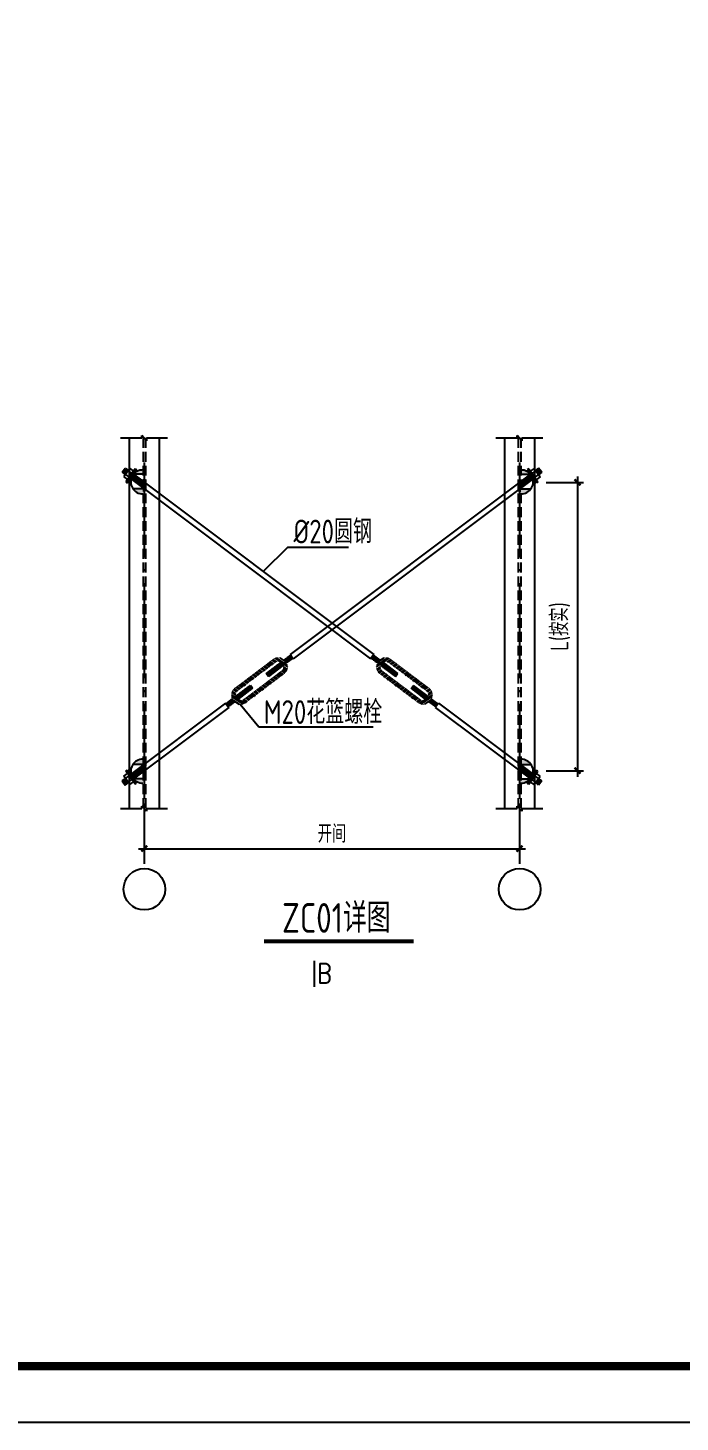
# Model space of a CAD drawing. Extents: x -89996 to 1006241, y -2176 to 440573.
# Drawn here: x 320173 to 336652, y -2176 to 33047 of the extents above; entities that cross this region are included whole.
import ezdxf
from ezdxf.enums import TextEntityAlignment as Align

# ---------------------------------------------------------------- set-up
doc = ezdxf.new("R2010")
doc.units = 0
doc.header["$LTSCALE"] = 1000
doc.header["$MEASUREMENT"] = 0
doc.linetypes.add('ACAD_ISO04W100', pattern=[30.5, 24, -3, 0.5, -3])
doc.linetypes.add('DASH', pattern=[0.35, 0.25, -0.1])
for name, color, linetype in [('ADIM', 3, 'Continuous'), ('AXIS', 3, 'Continuous'), ('DIM', 146, 'Continuous'), ('LAYER4', 4, 'Continuous'), ('PUB_TEXT', 7, 'Continuous'), ('PUB_TITLE', 4, 'Continuous'), ('THICK', 6, 'Continuous'), ('THIN', 7, 'Continuous'), ('中线', 2, 'Continuous'), ('填充', 251, 'Continuous'), ('支撑', 6, 'Continuous'), ('标注', 3, 'Continuous'), ('粗线', 5, 'Continuous')]:
    doc.layers.add(name, color=color, linetype=linetype)
doc.styles.add('SIM-TSSC', font='simplex.shx', dxfattribs={"width": 0.8, "bigfont": 'tssdchn.shx'})
doc.styles.add('TSSD_Dimension', font='Tssdeng.shx', dxfattribs={"width": 0.8, "bigfont": 'hztxt.shx'})
doc.styles.add('TSSD_Norm', font='tssdeng.shx', dxfattribs={"bigfont": 'hztxt.shx'})
doc.dimstyles.new('TSSD_100_150', dxfattribs={"dimtxt": 450, "dimasz": 150, "dimexe": 150, "dimexo": 375, "dimgap": 150, "dimtad": 1, "dimdec": 0, "dimzin": 0, "dimdsep": 46, "dimtxsty": 'TSSD_Dimension', "dimblk": 'ARCHTICK', "dimcen": 0, "dimdle": 150, "dimclrt": 7, "dimadec": 0, "dimazin": 0, "dimtfac": 1, "dimtdec": 0, "dimtix": 1, "dimtmove": 2, "dimatfit": 3, "dimfxl": 0, "dimtolj": 1, "dimtzin": 0, "dimarcsym": 0})
pattern_1 = [(145.40576, (121642.82, 106511.56), (-47.169183, -68.390333), []), (145.40576, (121601.97, 106504.06), (-47.169183, -68.390333), [])]
pattern_2 = [(34.59424, (534067.11, 106511.56), (47.169183, -68.390333), []), (34.59424, (534107.965, 106504.06), (47.169183, -68.390333), [])]

# ---------------------------------------------------------------- blocks, each defined once
blk = doc.blocks.new('_ArchTick')
at = {"color": 0, "linetype": 'ByBlock', "const_width": 0.4}
blk.add_lwpolyline([(-0.5, -0.5), (0.5, 0.5)], dxfattribs=at)
blk = doc.blocks.new('*D700')
at = {"layer": 'Defpoints', "color": 0, "transparency": 16777216}
for p in [(332894, 21566), (332894, 14280), (334060, 14280)]:
    blk.add_point(p, dxfattribs=at)
at = {"layer": 'DIM', "color": 0, "lineweight": -2, "transparency": 16777216}
for p, q in [((333269, 21566), (334210, 21566)), ((334060, 21716), (334060, 14130)), ((333269, 14280), (334210, 14280))]:
    blk.add_line(p, q, dxfattribs=at)
at = {"layer": 'DIM', "color": 0, "lineweight": -2, "transparency": 16777216, "xscale": 150, "yscale": 150, "zscale": 150}
for p, rotation in [((334060, 21566), 90), ((334060, 14280), 270)]:
    blk.add_blockref('_ArchTick', p, dxfattribs=dict(at, rotation=rotation))
at = {"layer": 'DIM', "color": 7, "transparency": 16777216, "insert": (333624, 17923), "char_height": 450, "attachment_point": 5, "rotation": 90, "style": 'TSSD_Dimension'}
blk.add_mtext('\\A1;L(按实)', dxfattribs=at)
blk = doc.blocks.new('*D714')
at = {"layer": 'Defpoints', "color": 0, "transparency": 16777216}
for p in [(323114, 13823), (332596, 13823), (332596, 12311)]:
    blk.add_point(p, dxfattribs=at)
at = {"layer": 'DIM', "color": 0, "lineweight": -2, "transparency": 16777216}
for p, q in [((323114, 13448), (323114, 12161)), ((332596, 13448), (332596, 12161)), ((322964, 12311), (332746, 12311))]:
    blk.add_line(p, q, dxfattribs=at)
at = {"layer": 'DIM', "color": 0, "lineweight": -2, "transparency": 16777216, "xscale": 150, "yscale": 150, "zscale": 150, "rotation": 180}
blk.add_blockref('_ArchTick', (323114, 12311), dxfattribs=at)
at = {"layer": 'DIM', "color": 0, "lineweight": -2, "transparency": 16777216, "xscale": 150, "yscale": 150, "zscale": 150}
blk.add_blockref('_ArchTick', (332596, 12311), dxfattribs=at)
at = {"layer": 'DIM', "color": 7, "transparency": 16777216, "insert": (327855, 12686), "char_height": 450, "attachment_point": 5, "style": 'TSSD_Dimension'}
blk.add_mtext('\\A1;开间', dxfattribs=at)

msp = doc.modelspace()

# ---------------------------------------------------------------- hatches: boundary and pattern name
h = msp.add_hatch(color=3)
h.paths.add_polyline_path([(323081.01, 21404.9), (323081.01, 21274.36, -0.25265118), (322825.42, 21404.9)])
h.paths.add_polyline_path([(322842.23, 21770.02, -0.22831563), (323081.01, 21878.44), (323081.01, 21770.02)])
h = msp.add_hatch(color=3)
h.paths.add_polyline_path([(332628.92, 21404.9), (332628.92, 21274.36, 0.25265118), (332884.51, 21404.9)])
h.paths.add_polyline_path([(332867.7, 21770.02, 0.22831563), (332628.92, 21878.44), (332628.92, 21770.02)])
h = msp.add_hatch(color=3)
h.paths.add_polyline_path([(323081.01, 14441.13), (323081.01, 14571.67, 0.25265118), (322825.42, 14441.13)])
h.paths.add_polyline_path([(322842.23, 14076.01, 0.22831563), (323081.01, 13967.59), (323081.01, 14076.01)])
h = msp.add_hatch(color=3)
h.paths.add_polyline_path([(332628.92, 14441.13), (332628.92, 14571.67, -0.25265118), (332884.51, 14441.13)])
h.paths.add_polyline_path([(332867.7, 14076.01, -0.22831563), (332628.92, 13967.59), (332628.92, 14076.01)])
at = {"layer": '填充', "linetype": 'Continuous'}
h = msp.add_hatch(dxfattribs=at)
h.set_pattern_fill('STEEL', color=256, scale=664.634374, angle=100.405761, style=0)
h.set_pattern_definition(pattern_1)
h.paths.add_polyline_path([(326307.29, 17052.44), (326372.03, 16976.39), (325477.58, 16303.08), (325410.48, 16377.36)])
h.paths.add_polyline_path([(326542.77, 16775.82), (326607.5, 16699.77), (325721.64, 16032.93), (325654.54, 16107.2)])
h = msp.add_hatch(dxfattribs=at)
h.set_pattern_fill('STEEL', color=256, scale=664.634374, angle=100.405761, style=0)
h.set_pattern_definition(pattern_1)
h.paths.add_polyline_path([(326307.29, 17052.44), (326367.51, 17097.77, -0.41421356), (326658.36, 17056.74), (326686.58, 17019.26, -0.41421356), (326645.55, 16728.41), (326607.5, 16699.77), (326542.77, 16775.82), (326585.59, 16808.06, 0.41421356), (326606.93, 16959.3), (326578.71, 16996.79, 0.41421356), (326427.47, 17018.12), (326372.03, 16976.39)])
h = msp.add_hatch(dxfattribs=at)
h.set_pattern_fill('STEEL', color=256, scale=664.634374, angle=100.405761, style=0)
h.set_pattern_definition(pattern_2)
h.paths.add_polyline_path([(329402.64, 17052.44), (329342.42, 17097.77, 0.41421356), (329051.57, 17056.74), (329023.35, 17019.26, 0.41421356), (329064.38, 16728.41), (329102.43, 16699.77), (329167.17, 16775.82), (329124.34, 16808.06, -0.41421356), (329103.01, 16959.3), (329131.22, 16996.79, -0.41421356), (329282.47, 17018.12), (329337.9, 16976.39)])
h = msp.add_hatch(dxfattribs=at)
h.set_pattern_fill('STEEL', color=256, scale=664.634374, angle=100.405761, style=0)
h.set_pattern_definition(pattern_2)
h.paths.add_polyline_path([(329402.64, 17052.44), (329337.9, 16976.39), (330232.36, 16303.08), (330299.46, 16377.36)])
h.paths.add_polyline_path([(329167.17, 16775.82), (329102.43, 16699.77), (329988.29, 16032.93), (330055.39, 16107.2)])
h = msp.add_hatch(dxfattribs=at)
h.set_pattern_fill('STEEL', color=256, scale=664.634374, angle=100.405761, style=0)
h.set_pattern_definition(pattern_1)
h.paths.add_polyline_path([(325397.51, 16367.6), (325410.48, 16377.36), (325477.58, 16303.08), (325457.47, 16287.95, 0.41421356), (325436.14, 16136.71), (325464.36, 16099.22, 0.41421356), (325615.6, 16077.89), (325654.54, 16107.2), (325721.64, 16032.93), (325675.55, 15998.24, -0.41421356), (325384.7, 16039.27), (325356.49, 16076.75, -0.41421356)])
h = msp.add_hatch(dxfattribs=at)
h.set_pattern_fill('STEEL', color=256, scale=664.634374, angle=100.405761, style=0)
h.set_pattern_definition(pattern_2)
h.paths.add_polyline_path([(330312.42, 16367.6), (330299.46, 16377.36), (330232.36, 16303.08), (330252.46, 16287.95, -0.41421356), (330273.79, 16136.71), (330245.58, 16099.22, -0.41421356), (330094.33, 16077.89), (330055.39, 16107.2), (329988.29, 16032.93), (330034.38, 15998.24, 0.41421356), (330325.23, 16039.27), (330353.44, 16076.75, 0.41421356)])

# ---------------------------------------------------------------- linework, layer by layer
at = {"color": 4}
for p, q in [((322512.41, 22687.04), (323052.8, 22687.04)), ((323168.32, 22615.83), (323052.8, 22749.95)), ((323052.8, 22687.04), (323052.8, 22749.95)), ((323168.32, 22687.04), (323702.29, 22687.04)), ((323168.32, 22687.04), (323168.32, 22615.83)), ((331994.23, 22687.04), (332534.62, 22687.04)), ((332650.14, 22615.83), (332534.62, 22749.95)), ((332534.62, 22687.04), (332534.62, 22749.95)), ((332650.14, 22687.04), (333184.12, 22687.04)), ((332650.14, 22687.04), (332650.14, 22615.83)), ((323170.48, 13254.45), (323054.96, 13388.57)), ((323054.96, 13325.66), (323054.96, 13388.57)), ((332650.14, 13254.45), (332534.62, 13388.56)), ((332534.62, 13325.65), (332534.62, 13388.56)), ((322514.57, 13325.66), (323054.96, 13325.66)), ((323170.48, 13325.66), (323704.45, 13325.66)), ((323170.48, 13325.66), (323170.48, 13254.45)), ((331994.23, 13325.65), (332534.62, 13325.65)), ((332650.14, 13325.65), (333184.12, 13325.65)), ((332650.14, 13325.65), (332650.14, 13254.45))]:
    msp.add_line(p, q, dxfattribs=at)
for p, q in [((322735.48, 22687.04), (322735.48, 13325.66)), ((323492.63, 22687.04), (323492.63, 13325.66)), ((332217.3, 22687.04), (332217.3, 13325.65)), ((332974.45, 22687.04), (332974.45, 13325.65)), ((323081.01, 21770.02), (322842.23, 21770.02)), ((323145, 21620.78), (323081.01, 21620.78)), ((332564.93, 21620.78), (332628.92, 21620.78)), ((332628.92, 21770.02), (332867.7, 21770.02)), ((323081.01, 21404.9), (322825.42, 21404.9)), ((323145, 21351.18), (323081.01, 21351.18)), ((332564.93, 21351.18), (332628.92, 21351.18)), ((332628.92, 21404.9), (332884.51, 21404.9)), ((323145, 14494.84), (323081.01, 14494.84)), ((332564.93, 14494.84), (332628.92, 14494.84)), ((323081.01, 14441.13), (322825.42, 14441.13)), ((323145, 14225.25), (323081.01, 14225.25)), ((332564.93, 14225.25), (332628.92, 14225.25)), ((332628.92, 14441.13), (332884.51, 14441.13)), ((323081.01, 14076.01), (322842.23, 14076.01)), ((332628.92, 14076.01), (332867.7, 14076.01))]:
    msp.add_line(p, q)
at = {"color": 8, "linetype": 'DASH'}
for p, q in [((323082.06, 22687.04), (323082.06, 13357.1)), ((323146.05, 22687.04), (323146.05, 13282.81)), ((332563.88, 22687.04), (332563.88, 13354.59)), ((332627.87, 22687.04), (332627.87, 13280.3))]:
    msp.add_line(p, q, dxfattribs=at)
at = {"color": 2}
for p, q in [((322553.57, 21820.1), (322633.59, 21926.68)), ((322553.57, 21820.1), (322633.59, 21926.68)), ((322659.68, 21907.08), (322581.76, 21798.93)), ((322748.23, 21915.99), (322596.1, 21704.84)), ((322686.33, 21887.07), (322608.41, 21778.92)), ((322632.54, 21927.46), (322712.98, 21867.06)), ((322706.8, 21858.48), (322801.88, 21789.98)), ((322748.23, 21915.99), (322844.66, 21849.36)), ((332961.7, 21915.99), (332865.28, 21849.36)), ((333003.13, 21858.48), (332908.06, 21789.98)), ((332961.7, 21915.99), (333113.83, 21704.84)), ((333077.39, 21927.46), (332996.95, 21867.06)), ((333023.6, 21887.07), (333101.52, 21778.92)), ((333050.25, 21907.08), (333128.17, 21798.93)), ((333156.36, 21820.1), (333076.34, 21926.68)), ((333156.36, 21820.1), (333076.34, 21926.68)), ((322553.57, 21820.1), (322635.06, 21758.91)), ((322596.1, 21704.84), (322689.82, 21634.46)), ((322637.53, 21762.34), (322732.6, 21693.84)), ((322846.23, 21767.02), (322768.31, 21658.87)), ((322872.88, 21747.01), (322794.96, 21638.86)), ((322899.53, 21727), (322821.61, 21618.85)), ((322926.18, 21706.99), (322848.25, 21598.84)), ((322952.83, 21686.98), (322874.9, 21578.83)), ((322979.48, 21666.97), (322901.55, 21558.82)), ((323006.13, 21646.96), (322928.2, 21538.81)), ((323032.78, 21626.96), (322954.85, 21518.8)), ((323059.43, 21606.95), (322981.5, 21498.79)), ((323086.08, 21586.94), (323008.92, 21479.85)), ((323112.73, 21566.93), (323035.57, 21459.84)), ((323139.37, 21546.92), (323062.22, 21439.83)), ((323166.02, 21526.91), (323088.87, 21419.82)), ((332543.91, 21526.91), (332621.06, 21419.82)), ((332570.56, 21546.92), (332647.71, 21439.83)), ((332597.21, 21566.93), (332674.36, 21459.84)), ((332623.86, 21586.94), (332701.01, 21479.85)), ((332650.5, 21606.95), (332728.43, 21498.79)), ((332677.15, 21626.96), (332755.08, 21518.8)), ((332703.8, 21646.96), (332781.73, 21538.81)), ((332730.45, 21666.97), (332808.38, 21558.82)), ((332757.1, 21686.98), (332835.03, 21578.83)), ((332783.75, 21706.99), (332861.68, 21598.84)), ((332810.4, 21727), (332888.33, 21618.85)), ((332837.05, 21747.01), (332914.97, 21638.86)), ((332863.7, 21767.02), (332941.62, 21658.87)), ((333072.4, 21762.34), (332977.33, 21693.84)), ((333113.83, 21704.84), (333020.11, 21634.46)), ((333156.36, 21820.1), (333074.87, 21758.91)), ((322596.1, 14141.19), (322689.82, 14211.56)), ((322748.23, 13930.04), (322596.1, 14141.19)), ((322637.53, 14083.69), (322732.6, 14152.19)), ((322846.23, 14079.01), (322768.31, 14187.16)), ((322872.88, 14099.02), (322794.96, 14207.17)), ((322899.53, 14119.03), (322821.61, 14227.18)), ((322926.18, 14139.04), (322848.25, 14247.19)), ((322952.83, 14159.05), (322874.9, 14267.2)), ((322979.48, 14179.05), (322901.55, 14287.21)), ((323006.13, 14199.06), (322928.2, 14307.22)), ((323032.78, 14219.07), (322954.85, 14327.22)), ((323059.43, 14239.08), (322981.5, 14347.23)), ((323086.08, 14259.09), (323008.92, 14366.18)), ((323112.73, 14279.1), (323035.57, 14386.19)), ((323139.37, 14299.11), (323062.22, 14406.2)), ((323166.02, 14319.12), (323088.87, 14426.21)), ((332543.91, 14319.12), (332621.06, 14426.21)), ((332570.56, 14299.11), (332647.71, 14406.2)), ((332597.21, 14279.1), (332674.36, 14386.19)), ((332623.86, 14259.09), (332701.01, 14366.18)), ((332650.5, 14239.08), (332728.43, 14347.23)), ((332677.15, 14219.07), (332755.08, 14327.22)), ((332703.8, 14199.06), (332781.73, 14307.22)), ((332730.45, 14179.05), (332808.38, 14287.21)), ((332757.1, 14159.05), (332835.03, 14267.2)), ((332783.75, 14139.04), (332861.68, 14247.19)), ((332810.4, 14119.03), (332888.33, 14227.18)), ((332837.05, 14099.02), (332914.97, 14207.17)), ((332863.7, 14079.01), (332941.62, 14187.16)), ((332961.7, 13930.04), (333113.83, 14141.19)), ((333072.4, 14083.69), (332977.33, 14152.19)), ((333113.83, 14141.19), (333020.11, 14211.56)), ((322553.57, 14025.93), (322635.06, 14087.12)), ((322553.57, 14025.93), (322633.59, 13919.35)), ((322553.57, 14025.93), (322633.59, 13919.35)), ((322659.68, 13938.95), (322581.76, 14047.1)), ((322686.33, 13958.96), (322608.41, 14067.11)), ((322632.54, 13918.57), (322712.98, 13978.96)), ((322706.8, 13987.54), (322801.88, 14056.04)), ((322748.23, 13930.04), (322844.66, 13996.67)), ((332961.7, 13930.04), (332865.28, 13996.67)), ((333003.13, 13987.54), (332908.06, 14056.04)), ((333077.39, 13918.57), (332996.95, 13978.96)), ((333023.6, 13958.96), (333101.52, 14067.11)), ((333050.25, 13938.95), (333128.17, 14047.1)), ((333156.36, 14025.93), (333074.87, 14087.12)), ((333156.36, 14025.93), (333076.34, 13919.35)), ((333156.36, 14025.93), (333076.34, 13919.35))]:
    msp.add_line(p, q, dxfattribs=at)
at = {"color": 1}
for p, q in [((322884.12, 21904.14), (322806.2, 21795.99)), ((322919.96, 21878.32), (322842.03, 21770.17)), ((322884.12, 21904.14), (322919.96, 21878.32)), ((332825.81, 21904.14), (332789.97, 21878.32)), ((332789.97, 21878.32), (332867.9, 21770.17)), ((332825.81, 21904.14), (332903.73, 21795.99)), ((322728.28, 21687.84), (322650.35, 21579.68)), ((322650.35, 21579.68), (322686.19, 21553.87)), ((322764.11, 21662.02), (322686.19, 21553.87)), ((322806.2, 21795.99), (322728.28, 21687.84)), ((322842.03, 21770.17), (322764.11, 21662.02)), ((332867.9, 21770.17), (332945.82, 21662.02)), ((332903.73, 21795.99), (332981.65, 21687.84)), ((332945.82, 21662.02), (333023.75, 21553.87)), ((332981.65, 21687.84), (333059.58, 21579.68)), ((333059.58, 21579.68), (333023.75, 21553.87)), ((322650.35, 14266.34), (322686.19, 14292.16)), ((322728.28, 14158.19), (322650.35, 14266.34)), ((322764.11, 14184.01), (322686.19, 14292.16)), ((322806.2, 14050.04), (322728.28, 14158.19)), ((322842.03, 14075.86), (322764.11, 14184.01)), ((332867.9, 14075.86), (332945.82, 14184.01)), ((332903.73, 14050.04), (332981.65, 14158.19)), ((332945.82, 14184.01), (333023.75, 14292.16)), ((332981.65, 14158.19), (333059.58, 14266.34)), ((333059.58, 14266.34), (333023.75, 14292.16)), ((322884.12, 13941.89), (322806.2, 14050.04)), ((322919.96, 13967.71), (322842.03, 14075.86)), ((322884.12, 13941.89), (322919.96, 13967.71)), ((332789.97, 13967.71), (332867.9, 14075.86)), ((332825.81, 13941.89), (332789.97, 13967.71)), ((332825.81, 13941.89), (332903.73, 14050.04))]:
    msp.add_line(p, q, dxfattribs=at)
for centre, start, end in [((323074.15, 21576.4), 88.697429, 271.302571), ((332635.78, 21576.4), 268.697429, 91.302571), ((323074.15, 14269.63), 88.697429, 271.302571), ((332635.78, 14269.63), 268.697429, 91.302571)]:
    msp.add_arc(centre, 302.12, start, end)
at = {"layer": 'ADIM'}
for q in [(326119.41, 19309.44), (328272.26, 19925)]:
    msp.add_line((326739.55, 19925), q, dxfattribs=at)
for centre in [(323116.21, 11286.55), (332598.04, 11286.55)]:
    msp.add_circle(centre, 524.87, dxfattribs=at)
at = {"layer": 'AXIS', "color": 1, "linetype": 'ACAD_ISO04W100', "ltscale": 0.1}
for p, q in [((323114.05, 22068.69), (323114.05, 11929.65)), ((332595.88, 22068.69), (332595.88, 11929.65))]:
    msp.add_line(p, q, dxfattribs=at)
at = {"layer": 'LAYER4', "const_width": 11.08}
for points in [[(326367.51, 17097.77), (325397.51, 16367.6, 0.41421356), (325356.49, 16076.75), (325384.7, 16039.27, 0.41421356), (325675.55, 15998.24), (326645.55, 16728.41, 0.41421356), (326686.58, 17019.26), (326658.36, 17056.74, 0.41421356)], [(326427.47, 17018.12), (325457.47, 16287.95, 0.41421356), (325436.14, 16136.71), (325464.36, 16099.22, 0.41421356), (325615.6, 16077.89), (326585.59, 16808.06, 0.41421356), (326606.93, 16959.3), (326578.71, 16996.79, 0.41421356)], [(329342.42, 17097.77), (330312.42, 16367.6, -0.41421356), (330353.44, 16076.75), (330325.23, 16039.27, -0.41421356), (330034.38, 15998.24), (329064.38, 16728.41, -0.41421356), (329023.35, 17019.26), (329051.57, 17056.74, -0.41421356)], [(329282.47, 17018.12), (330252.46, 16287.95, -0.41421356), (330273.79, 16136.71), (330245.58, 16099.22, -0.41421356), (330094.33, 16077.89), (329124.34, 16808.06, -0.41421356), (329103.01, 16959.3), (329131.22, 16996.79, -0.41421356)]]:
    msp.add_lwpolyline(points, format="xyb", close=True, dxfattribs=at)
at = {"layer": 'PUB_TITLE'}
msp.add_lwpolyline([(244653.95, -2176.39), (393253.95, -2176.39), (393253.95, 81823.61), (244653.95, 81823.61)], close=True, dxfattribs=at)
at = {"layer": 'PUB_TITLE', "const_width": 212.12}
msp.add_lwpolyline([(248189.31, -762.25), (248189.31, 80409.47), (391839.81, 80409.47), (391839.81, -762.25)], close=True, dxfattribs=at)
at = {"layer": 'THICK', "const_width": 100}
msp.add_lwpolyline([(326138.52, 9971.39), (329920.93, 9971.39)], dxfattribs=at)
at = {"layer": '中线', "color": 21}
for p, q in [((322764.11, 21662.02), (328831.75, 17106.3)), ((322842.03, 21770.17), (328911.86, 17212.8)), ((332867.9, 21770.17), (326798.07, 17212.8)), ((332945.82, 21662.02), (326878.19, 17106.3)), ((325166.39, 15987.7), (322764.11, 14184.01)), ((325246.51, 15881.19), (322842.03, 14075.86)), ((330463.42, 15881.19), (332867.9, 14075.86)), ((330543.54, 15987.7), (332945.82, 14184.01))]:
    msp.add_line(p, q, dxfattribs=at)
at = {"layer": '支撑', "linetype": 'Continuous'}
for p, q in [((326564.55, 17012.22), (326194.88, 16733.95)), ((326617.84, 16941.42), (326248.17, 16663.15)), ((326809.97, 17196.96), (326644.98, 17072.77)), ((326863.26, 17126.16), (326698.28, 17001.97)), ((326798.07, 17212.8), (326878.19, 17106.3)), ((328911.86, 17212.8), (328831.75, 17106.3)), ((328846.67, 17126.16), (329011.65, 17001.97)), ((328899.96, 17196.96), (329064.95, 17072.77)), ((329092.09, 16941.42), (329461.76, 16663.15)), ((329145.39, 17012.22), (329515.06, 16733.95)), ((326248.17, 16663.15), (326194.88, 16733.95)), ((329461.76, 16663.15), (329515.06, 16733.95)), ((325425.22, 16154.59), (325794.89, 16432.86)), ((325478.52, 16083.79), (325848.19, 16362.06)), ((325848.19, 16362.06), (325794.89, 16432.86)), ((329861.74, 16362.06), (329915.04, 16432.86)), ((330231.41, 16083.79), (329861.74, 16362.06)), ((330284.71, 16154.59), (329915.04, 16432.86)), ((325166.39, 15987.7), (325246.51, 15881.19)), ((325179.8, 15969.85), (325344.79, 16094.04)), ((325233.1, 15899.05), (325398.08, 16023.24)), ((330476.83, 15899.05), (330311.85, 16023.24)), ((330530.13, 15969.85), (330365.14, 16094.04)), ((330543.54, 15987.7), (330463.42, 15881.19))]:
    msp.add_line(p, q, dxfattribs=at)
at = {"layer": '标注', "linetype": 'Continuous'}
for p, q in [((326430.99, 16911.69), (326430.51, 16918.25)), ((326435.46, 16915.05), (326430.51, 16918.25)), ((326430.51, 16918.25), (326479.4, 16830.28)), ((326430.99, 16911.69), (326474.45, 16833.48)), ((326435.46, 16915.05), (326478.92, 16836.85)), ((326457.58, 16931.7), (326452.63, 16934.91)), ((326453.11, 16928.34), (326452.63, 16934.91)), ((326452.63, 16934.91), (326501.53, 16846.93)), ((326453.11, 16928.34), (326496.58, 16850.14)), ((326457.58, 16931.7), (326501.04, 16853.5)), ((326479.71, 16948.36), (326474.76, 16951.56)), ((326475.24, 16945), (326474.76, 16951.56)), ((326474.76, 16951.56), (326523.65, 16863.59)), ((326475.24, 16945), (326518.7, 16866.79)), ((326479.71, 16948.36), (326523.17, 16870.16)), ((326501.83, 16965.01), (326496.88, 16968.22)), ((326497.37, 16961.65), (326496.88, 16968.22)), ((326496.88, 16968.22), (326545.78, 16880.24)), ((326497.37, 16961.65), (326540.83, 16883.45)), ((326501.83, 16965.01), (326545.29, 16886.81)), ((326523.96, 16981.67), (326519.01, 16984.87)), ((326519.49, 16978.3), (326519.01, 16984.87)), ((326519.01, 16984.87), (326567.9, 16896.9)), ((326519.49, 16978.3), (326562.95, 16900.1)), ((326523.96, 16981.67), (326567.42, 16903.47)), ((326546.08, 16998.32), (326541.13, 17001.53)), ((326541.62, 16994.96), (326541.13, 17001.53)), ((326541.13, 17001.53), (326590.03, 16913.55)), ((326541.62, 16994.96), (326585.08, 16916.76)), ((326546.08, 16998.32), (326589.55, 16920.12)), ((326563.74, 17011.61), (326563.64, 17013.03)), ((326563.74, 17011.61), (326607.2, 16933.41)), ((326568.83, 17008.16), (326612.15, 16930.21)), ((326577.31, 16998.61), (326611.67, 16936.77)), ((326590.03, 16913.55), (326585.08, 16916.76)), ((326589.55, 16920.12), (326590.03, 16913.55)), ((326612.15, 16930.21), (326607.2, 16933.41)), ((326611.67, 16936.77), (326612.15, 16930.21)), ((326651.76, 17084.8), (326694.24, 17008.37)), ((326652.24, 17078.23), (326651.76, 17084.8)), ((326656.71, 17081.6), (326651.76, 17084.8)), ((326652.24, 17078.23), (326680.62, 17027.16)), ((326656.71, 17081.6), (326700.17, 17003.39)), ((326673.88, 17101.46), (326722.78, 17013.48)), ((326674.37, 17094.89), (326673.88, 17101.46)), ((326678.83, 17098.25), (326673.88, 17101.46)), ((326674.37, 17094.89), (326717.83, 17016.69)), ((326678.83, 17098.25), (326722.3, 17020.05)), ((326696.01, 17118.11), (326744.9, 17030.13)), ((326696.49, 17111.54), (326696.01, 17118.11)), ((326700.96, 17114.91), (326696.01, 17118.11)), ((326696.49, 17111.54), (326739.95, 17033.34)), ((326700.17, 17003.39), (326700.56, 16998.11)), ((326700.96, 17114.91), (326744.42, 17036.7)), ((326722.78, 17013.48), (326717.83, 17016.69)), ((326718.13, 17134.77), (326767.03, 17046.79)), ((326723.08, 17131.56), (326718.13, 17134.77)), ((326718.62, 17128.2), (326718.13, 17134.77)), ((326718.62, 17128.2), (326762.08, 17050)), ((326722.3, 17020.05), (326722.78, 17013.48)), ((326723.08, 17131.56), (326766.55, 17053.36)), ((326744.9, 17030.13), (326739.95, 17033.34)), ((326740.26, 17151.42), (326789.15, 17063.44)), ((326740.74, 17144.85), (326740.26, 17151.42)), ((326745.21, 17148.22), (326740.26, 17151.42)), ((326740.74, 17144.85), (326784.2, 17066.65)), ((326744.42, 17036.7), (326744.9, 17030.13)), ((326745.21, 17148.22), (326788.67, 17070.01)), ((326767.03, 17046.79), (326762.08, 17050)), ((326762.38, 17168.08), (326811.28, 17080.1)), ((326767.33, 17164.87), (326762.38, 17168.08)), ((326762.87, 17161.51), (326762.38, 17168.08)), ((326762.87, 17161.51), (326806.33, 17083.31)), ((326766.55, 17053.36), (326767.03, 17046.79)), ((326767.33, 17164.87), (326810.8, 17086.67)), ((326789.15, 17063.44), (326784.2, 17066.65)), ((326784.51, 17184.73), (326833.4, 17096.75)), ((326789.46, 17181.53), (326784.51, 17184.73)), ((326784.99, 17178.16), (326784.51, 17184.73)), ((326784.99, 17178.16), (326828.45, 17099.96)), ((326788.67, 17070.01), (326789.15, 17063.44)), ((326789.46, 17181.53), (326832.92, 17103.32)), ((326811.28, 17080.1), (326806.33, 17083.31)), ((326806.63, 17201.39), (326855.53, 17113.41)), ((326807.12, 17194.82), (326806.63, 17201.39)), ((326807.12, 17194.82), (326850.58, 17116.62)), ((326810.8, 17086.67), (326811.28, 17080.1)), ((326818.74, 17185.3), (326855.05, 17119.98)), ((326833.4, 17096.75), (326828.45, 17099.96)), ((326832.92, 17103.32), (326833.4, 17096.75)), ((326855.53, 17113.41), (326850.58, 17116.62)), ((326855.05, 17119.98), (326855.53, 17113.41)), ((326866.59, 17121.74), (326861.05, 17124.5)), ((328843.34, 17121.74), (328848.88, 17124.5)), ((328903.3, 17201.39), (328854.4, 17113.41)), ((328854.88, 17119.98), (328854.4, 17113.41)), ((328854.4, 17113.41), (328859.35, 17116.62)), ((328891.19, 17185.3), (328854.88, 17119.98)), ((328902.81, 17194.82), (328859.35, 17116.62)), ((328925.42, 17184.73), (328876.53, 17096.75)), ((328877.01, 17103.32), (328876.53, 17096.75)), ((328876.53, 17096.75), (328881.48, 17099.96)), ((328920.47, 17181.53), (328877.01, 17103.32)), ((328924.94, 17178.16), (328881.48, 17099.96)), ((328947.55, 17168.08), (328898.65, 17080.1)), ((328899.13, 17086.67), (328898.65, 17080.1)), ((328898.65, 17080.1), (328903.6, 17083.31)), ((328942.6, 17164.87), (328899.13, 17086.67)), ((328902.81, 17194.82), (328903.3, 17201.39)), ((328947.06, 17161.51), (328903.6, 17083.31)), ((328920.47, 17181.53), (328925.42, 17184.73)), ((328969.67, 17151.42), (328920.78, 17063.44)), ((328921.26, 17070.01), (328920.78, 17063.44)), ((328920.78, 17063.44), (328925.73, 17066.65)), ((328964.72, 17148.22), (328921.26, 17070.01)), ((328924.94, 17178.16), (328925.42, 17184.73)), ((328969.19, 17144.85), (328925.73, 17066.65)), ((328942.6, 17164.87), (328947.55, 17168.08)), ((328991.8, 17134.77), (328942.9, 17046.79)), ((328943.38, 17053.36), (328942.9, 17046.79)), ((328942.9, 17046.79), (328947.85, 17050)), ((328986.85, 17131.56), (328943.38, 17053.36)), ((328947.06, 17161.51), (328947.55, 17168.08)), ((328991.31, 17128.2), (328947.85, 17050)), ((328964.72, 17148.22), (328969.67, 17151.42)), ((329013.92, 17118.11), (328965.03, 17030.13)), ((328965.51, 17036.7), (328965.03, 17030.13)), ((328965.03, 17030.13), (328969.98, 17033.34)), ((329008.97, 17114.91), (328965.51, 17036.7)), ((328969.19, 17144.85), (328969.67, 17151.42)), ((329013.44, 17111.54), (328969.98, 17033.34)), ((328986.85, 17131.56), (328991.8, 17134.77)), ((329036.05, 17101.46), (328987.15, 17013.48)), ((328987.63, 17020.05), (328987.15, 17013.48)), ((328987.15, 17013.48), (328992.1, 17016.69)), ((329031.1, 17098.25), (328987.63, 17020.05)), ((328991.31, 17128.2), (328991.8, 17134.77)), ((329035.56, 17094.89), (328992.1, 17016.69)), ((329008.97, 17114.91), (329013.92, 17118.11)), ((329009.76, 17003.39), (329009.37, 16998.11)), ((329053.22, 17081.6), (329009.76, 17003.39)), ((329013.44, 17111.54), (329013.92, 17118.11)), ((329058.17, 17084.8), (329015.69, 17008.37)), ((329057.69, 17078.23), (329029.31, 17027.16)), ((329031.1, 17098.25), (329036.05, 17101.46)), ((329035.56, 17094.89), (329036.05, 17101.46)), ((329053.22, 17081.6), (329058.17, 17084.8)), ((329057.69, 17078.23), (329058.17, 17084.8)), ((329141.1, 17008.16), (329097.78, 16930.21)), ((329098.26, 16936.77), (329097.78, 16930.21)), ((329097.78, 16930.21), (329102.73, 16933.41)), ((329132.62, 16998.61), (329098.26, 16936.77)), ((329146.19, 17011.61), (329102.73, 16933.41)), ((329168.8, 17001.53), (329119.9, 16913.55)), ((329120.39, 16920.12), (329119.9, 16913.55)), ((329119.9, 16913.55), (329124.85, 16916.76)), ((329163.85, 16998.32), (329120.39, 16920.12)), ((329168.32, 16994.96), (329124.85, 16916.76)), ((329190.92, 16984.87), (329142.03, 16896.9)), ((329185.97, 16981.67), (329142.51, 16903.47)), ((329146.19, 17011.61), (329146.29, 17013.03)), ((329190.44, 16978.3), (329146.98, 16900.1)), ((329163.85, 16998.32), (329168.8, 17001.53)), ((329213.05, 16968.22), (329164.15, 16880.24)), ((329208.1, 16965.01), (329164.64, 16886.81)), ((329168.32, 16994.96), (329168.8, 17001.53)), ((329212.57, 16961.65), (329169.1, 16883.45)), ((329185.97, 16981.67), (329190.92, 16984.87)), ((329235.17, 16951.56), (329186.28, 16863.59)), ((329230.22, 16948.36), (329186.76, 16870.16)), ((329190.44, 16978.3), (329190.92, 16984.87)), ((329234.69, 16945), (329191.23, 16866.79)), ((329208.1, 16965.01), (329213.05, 16968.22)), ((329257.3, 16934.91), (329208.4, 16846.93)), ((329252.35, 16931.7), (329208.89, 16853.5)), ((329212.57, 16961.65), (329213.05, 16968.22)), ((329256.82, 16928.34), (329213.35, 16850.14)), ((329230.22, 16948.36), (329235.17, 16951.56)), ((329279.42, 16918.25), (329230.53, 16830.28)), ((329274.47, 16915.05), (329231.01, 16836.85)), ((329234.69, 16945), (329235.17, 16951.56)), ((329278.94, 16911.69), (329235.48, 16833.48)), ((329252.35, 16931.7), (329257.3, 16934.91)), ((329256.82, 16928.34), (329257.3, 16934.91)), ((329274.47, 16915.05), (329279.42, 16918.25)), ((329278.94, 16911.69), (329279.42, 16918.25)), ((326214.21, 16748.5), (326209.26, 16751.71)), ((326209.74, 16745.14), (326209.26, 16751.71)), ((326209.26, 16751.71), (326258.15, 16663.73)), ((326209.74, 16745.14), (326253.2, 16666.93)), ((326214.21, 16748.5), (326257.67, 16670.3)), ((326231.86, 16761.79), (326231.38, 16768.36)), ((326236.33, 16765.15), (326231.38, 16768.36)), ((326231.38, 16768.36), (326280.28, 16680.38)), ((326231.86, 16761.79), (326275.33, 16683.59)), ((326236.33, 16765.15), (326279.79, 16686.95)), ((326258.15, 16663.73), (326253.2, 16666.93)), ((326253.51, 16785.02), (326302.4, 16697.04)), ((326253.99, 16778.45), (326253.51, 16785.02)), ((326258.46, 16781.81), (326253.51, 16785.02)), ((326253.99, 16778.45), (326297.45, 16700.24)), ((326257.67, 16670.3), (326258.15, 16663.73)), ((326258.46, 16781.81), (326301.92, 16703.61)), ((326280.28, 16680.38), (326275.33, 16683.59)), ((326280.58, 16798.46), (326275.63, 16801.67)), ((326276.11, 16795.1), (326275.63, 16801.67)), ((326275.63, 16801.67), (326324.53, 16713.69)), ((326276.11, 16795.1), (326319.58, 16716.9)), ((326279.79, 16686.95), (326280.28, 16680.38)), ((326280.58, 16798.46), (326324.04, 16720.26)), ((326302.4, 16697.04), (326297.45, 16700.24)), ((326302.71, 16815.12), (326297.76, 16818.33)), ((326298.24, 16811.76), (326297.76, 16818.33)), ((326297.76, 16818.33), (326346.65, 16730.35)), ((326298.24, 16811.76), (326341.7, 16733.55)), ((326301.92, 16703.61), (326302.4, 16697.04)), ((326302.71, 16815.12), (326346.17, 16736.92)), ((326324.53, 16713.69), (326319.58, 16716.9)), ((326324.83, 16831.77), (326319.88, 16834.98)), ((326320.36, 16828.41), (326319.88, 16834.98)), ((326319.88, 16834.98), (326368.78, 16747)), ((326320.36, 16828.41), (326363.83, 16750.21)), ((326324.04, 16720.26), (326324.53, 16713.69)), ((326324.83, 16831.77), (326368.29, 16753.57)), ((326346.65, 16730.35), (326341.7, 16733.55)), ((326346.96, 16848.43), (326342.01, 16851.64)), ((326342.49, 16845.07), (326342.01, 16851.64)), ((326342.01, 16851.64), (326390.9, 16763.66)), ((326342.49, 16845.07), (326385.95, 16766.86)), ((326346.17, 16736.92), (326346.65, 16730.35)), ((326346.96, 16848.43), (326390.42, 16770.23)), ((326368.78, 16747), (326363.83, 16750.21)), ((326369.08, 16865.08), (326364.13, 16868.29)), ((326364.61, 16861.72), (326364.13, 16868.29)), ((326364.13, 16868.29), (326413.03, 16780.31)), ((326364.61, 16861.72), (326408.08, 16783.52)), ((326368.29, 16753.57), (326368.78, 16747)), ((326369.08, 16865.08), (326412.54, 16786.88)), ((326390.9, 16763.66), (326385.95, 16766.86)), ((326386.26, 16884.94), (326435.15, 16796.97)), ((326391.21, 16881.74), (326386.26, 16884.94)), ((326386.74, 16878.38), (326386.26, 16884.94)), ((326386.74, 16878.38), (326430.2, 16800.17)), ((326390.42, 16770.23), (326390.9, 16763.66)), ((326391.21, 16881.74), (326434.67, 16803.54)), ((326413.03, 16780.31), (326408.08, 16783.52)), ((326408.86, 16895.03), (326408.38, 16901.6)), ((326413.33, 16898.39), (326408.38, 16901.6)), ((326408.38, 16901.6), (326457.28, 16813.62)), ((326408.86, 16895.03), (326452.33, 16816.83)), ((326412.54, 16786.88), (326413.03, 16780.31)), ((326413.33, 16898.39), (326456.79, 16820.19)), ((326435.15, 16796.97), (326430.2, 16800.17)), ((326434.67, 16803.54), (326435.15, 16796.97)), ((326457.28, 16813.62), (326452.33, 16816.83)), ((326456.79, 16820.19), (326457.28, 16813.62)), ((326479.4, 16830.28), (326474.45, 16833.48)), ((326478.92, 16836.85), (326479.4, 16830.28)), ((326501.53, 16846.93), (326496.58, 16850.14)), ((326501.04, 16853.5), (326501.53, 16846.93)), ((326523.65, 16863.59), (326518.7, 16866.79)), ((326523.17, 16870.16), (326523.65, 16863.59)), ((326545.78, 16880.24), (326540.83, 16883.45)), ((326545.29, 16886.81), (326545.78, 16880.24)), ((326567.9, 16896.9), (326562.95, 16900.1)), ((326567.42, 16903.47), (326567.9, 16896.9)), ((329142.51, 16903.47), (329142.03, 16896.9)), ((329142.03, 16896.9), (329146.98, 16900.1)), ((329164.64, 16886.81), (329164.15, 16880.24)), ((329164.15, 16880.24), (329169.1, 16883.45)), ((329186.76, 16870.16), (329186.28, 16863.59)), ((329186.28, 16863.59), (329191.23, 16866.79)), ((329208.89, 16853.5), (329208.4, 16846.93)), ((329208.4, 16846.93), (329213.35, 16850.14)), ((329231.01, 16836.85), (329230.53, 16830.28)), ((329230.53, 16830.28), (329235.48, 16833.48)), ((329301.55, 16901.6), (329252.65, 16813.62)), ((329253.14, 16820.19), (329252.65, 16813.62)), ((329252.65, 16813.62), (329257.6, 16816.83)), ((329296.6, 16898.39), (329253.14, 16820.19)), ((329301.07, 16895.03), (329257.6, 16816.83)), ((329323.67, 16884.94), (329274.78, 16796.97)), ((329275.26, 16803.54), (329274.78, 16796.97)), ((329274.78, 16796.97), (329279.73, 16800.17)), ((329318.72, 16881.74), (329275.26, 16803.54)), ((329323.19, 16878.38), (329279.73, 16800.17)), ((329296.6, 16898.39), (329301.55, 16901.6)), ((329345.8, 16868.29), (329296.9, 16780.31)), ((329297.39, 16786.88), (329296.9, 16780.31)), ((329296.9, 16780.31), (329301.85, 16783.52)), ((329340.85, 16865.08), (329297.39, 16786.88)), ((329301.07, 16895.03), (329301.55, 16901.6)), ((329345.32, 16861.72), (329301.85, 16783.52)), ((329318.72, 16881.74), (329323.67, 16884.94)), ((329367.92, 16851.64), (329319.03, 16763.66)), ((329319.51, 16770.23), (329319.03, 16763.66)), ((329319.03, 16763.66), (329323.98, 16766.86)), ((329362.97, 16848.43), (329319.51, 16770.23)), ((329323.19, 16878.38), (329323.67, 16884.94)), ((329367.44, 16845.07), (329323.98, 16766.86)), ((329340.85, 16865.08), (329345.8, 16868.29)), ((329390.05, 16834.98), (329341.15, 16747)), ((329341.64, 16753.57), (329341.15, 16747)), ((329341.15, 16747), (329346.11, 16750.21)), ((329385.1, 16831.77), (329341.64, 16753.57)), ((329345.32, 16861.72), (329345.8, 16868.29)), ((329389.57, 16828.41), (329346.11, 16750.21)), ((329362.97, 16848.43), (329367.92, 16851.64)), ((329412.18, 16818.33), (329363.28, 16730.35)), ((329363.76, 16736.92), (329363.28, 16730.35)), ((329363.28, 16730.35), (329368.23, 16733.55)), ((329407.22, 16815.12), (329363.76, 16736.92)), ((329367.44, 16845.07), (329367.92, 16851.64)), ((329411.69, 16811.76), (329368.23, 16733.55)), ((329385.1, 16831.77), (329390.05, 16834.98)), ((329434.3, 16801.67), (329385.41, 16713.69)), ((329385.89, 16720.26), (329385.41, 16713.69)), ((329385.41, 16713.69), (329390.36, 16716.9)), ((329429.35, 16798.46), (329385.89, 16720.26)), ((329389.57, 16828.41), (329390.05, 16834.98)), ((329433.82, 16795.1), (329390.36, 16716.9)), ((329407.22, 16815.12), (329412.18, 16818.33)), ((329456.43, 16785.02), (329407.53, 16697.04)), ((329408.01, 16703.61), (329407.53, 16697.04)), ((329407.53, 16697.04), (329412.48, 16700.24)), ((329451.48, 16781.81), (329408.01, 16703.61)), ((329411.69, 16811.76), (329412.18, 16818.33)), ((329455.94, 16778.45), (329412.48, 16700.24)), ((329429.35, 16798.46), (329434.3, 16801.67)), ((329478.55, 16768.36), (329429.66, 16680.38)), ((329430.14, 16686.95), (329429.66, 16680.38)), ((329429.66, 16680.38), (329434.61, 16683.59)), ((329473.6, 16765.15), (329430.14, 16686.95)), ((329433.82, 16795.1), (329434.3, 16801.67)), ((329478.07, 16761.79), (329434.61, 16683.59)), ((329451.48, 16781.81), (329456.43, 16785.02)), ((329500.68, 16751.71), (329451.78, 16663.73)), ((329452.26, 16670.3), (329451.78, 16663.73)), ((329451.78, 16663.73), (329456.73, 16666.93)), ((329495.73, 16748.5), (329452.26, 16670.3)), ((329455.94, 16778.45), (329456.43, 16785.02)), ((329500.19, 16745.14), (329456.73, 16666.93)), ((329473.6, 16765.15), (329478.55, 16768.36)), ((329478.07, 16761.79), (329478.55, 16768.36)), ((329495.73, 16748.5), (329500.68, 16751.71)), ((329500.19, 16745.14), (329500.68, 16751.71)), ((325486.22, 16207.44), (325557.24, 16136.12)), ((325492.4, 16205.16), (325486.22, 16207.44)), ((325487.93, 16201.8), (325486.22, 16207.44)), ((325492.4, 16205.16), (325555.53, 16141.76)), ((325508.35, 16224.09), (325579.37, 16152.77)), ((325514.53, 16221.81), (325508.35, 16224.09)), ((325510.06, 16218.45), (325508.35, 16224.09)), ((325510.06, 16218.45), (325573.19, 16155.05)), ((325514.53, 16221.81), (325577.66, 16158.42)), ((325530.47, 16240.75), (325601.49, 16169.43)), ((325536.65, 16238.47), (325530.47, 16240.75)), ((325532.19, 16235.11), (325530.47, 16240.75)), ((325532.19, 16235.11), (325595.31, 16171.71)), ((325536.65, 16238.47), (325599.78, 16175.07)), ((325554.31, 16251.76), (325552.6, 16257.4)), ((325558.78, 16255.12), (325552.6, 16257.4)), ((325552.6, 16257.4), (325623.62, 16186.08)), ((325554.31, 16251.76), (325617.44, 16188.36)), ((325558.78, 16255.12), (325621.91, 16191.72)), ((325576.44, 16268.42), (325574.72, 16274.06)), ((325580.9, 16271.78), (325574.72, 16274.06)), ((325574.72, 16274.06), (325645.74, 16202.74)), ((325576.44, 16268.42), (325639.56, 16205.02)), ((325580.9, 16271.78), (325644.03, 16208.38)), ((325596.85, 16290.71), (325667.87, 16219.39)), ((325603.03, 16288.43), (325596.85, 16290.71)), ((325598.56, 16285.07), (325596.85, 16290.71)), ((325598.56, 16285.07), (325661.69, 16221.67)), ((325603.03, 16288.43), (325666.16, 16225.03)), ((325618.97, 16307.37), (325689.99, 16236.05)), ((325625.15, 16305.09), (325618.97, 16307.37)), ((325620.69, 16301.72), (325618.97, 16307.37)), ((325620.69, 16301.72), (325683.81, 16238.33)), ((325625.15, 16305.09), (325688.28, 16241.69)), ((325639.56, 16205.02), (325645.74, 16202.74)), ((325641.1, 16324.02), (325712.12, 16252.7)), ((325647.28, 16321.74), (325641.1, 16324.02)), ((325642.81, 16318.38), (325641.1, 16324.02)), ((325642.81, 16318.38), (325705.94, 16254.98)), ((325645.74, 16202.74), (325644.03, 16208.38)), ((325647.28, 16321.74), (325710.41, 16258.34)), ((325661.69, 16221.67), (325667.87, 16219.39)), ((325663.22, 16340.68), (325734.24, 16269.36)), ((325669.4, 16338.4), (325663.22, 16340.68)), ((325664.94, 16335.03), (325663.22, 16340.68)), ((325664.94, 16335.03), (325728.07, 16271.64)), ((325667.87, 16219.39), (325666.16, 16225.03)), ((325669.4, 16338.4), (325732.53, 16275)), ((325683.81, 16238.33), (325689.99, 16236.05)), ((325685.35, 16357.33), (325756.37, 16286.01)), ((325691.53, 16355.05), (325685.35, 16357.33)), ((325687.06, 16351.69), (325685.35, 16357.33)), ((325687.06, 16351.69), (325750.19, 16288.29)), ((325689.99, 16236.05), (325688.28, 16241.69)), ((325691.53, 16355.05), (325754.66, 16291.65)), ((325705.94, 16254.98), (325712.12, 16252.7)), ((325707.47, 16373.99), (325778.49, 16302.66)), ((325713.65, 16371.71), (325707.47, 16373.99)), ((325709.19, 16368.34), (325707.47, 16373.99)), ((325709.19, 16368.34), (325772.32, 16304.95)), ((325712.12, 16252.7), (325710.41, 16258.34)), ((325713.65, 16371.71), (325776.78, 16308.31)), ((325728.07, 16271.64), (325734.24, 16269.36)), ((325729.6, 16390.64), (325800.62, 16319.32)), ((325731.31, 16385), (325729.6, 16390.64)), ((325735.78, 16388.36), (325729.6, 16390.64)), ((325731.31, 16385), (325794.44, 16321.6)), ((325734.24, 16269.36), (325732.53, 16275)), ((325735.78, 16388.36), (325798.91, 16324.96)), ((325750.19, 16288.29), (325756.37, 16286.01)), ((325751.73, 16407.3), (325822.75, 16335.97)), ((325753.44, 16401.65), (325751.73, 16407.3)), ((325757.9, 16405.02), (325751.73, 16407.3)), ((325753.44, 16401.65), (325816.57, 16338.26)), ((325756.37, 16286.01), (325754.66, 16291.65)), ((325757.9, 16405.02), (325821.03, 16341.62)), ((325772.32, 16304.95), (325778.49, 16302.66)), ((325773.85, 16423.95), (325844.87, 16352.63)), ((325780.03, 16421.67), (325773.85, 16423.95)), ((325775.56, 16418.31), (325773.85, 16423.95)), ((325775.56, 16418.31), (325838.69, 16354.91)), ((325778.49, 16302.66), (325776.78, 16308.31)), ((325780.03, 16421.67), (325843.16, 16358.27)), ((325794.44, 16321.6), (325800.62, 16319.32)), ((325800.62, 16319.32), (325798.91, 16324.96)), ((325816.57, 16338.26), (325822.75, 16335.97)), ((325822.75, 16335.97), (325821.03, 16341.62)), ((325838.69, 16354.91), (325844.87, 16352.63)), ((325844.87, 16352.63), (325843.16, 16358.27)), ((329936.08, 16423.95), (329865.06, 16352.63)), ((329865.06, 16352.63), (329866.77, 16358.27)), ((329871.24, 16354.91), (329865.06, 16352.63)), ((329929.9, 16421.67), (329866.77, 16358.27)), ((329934.37, 16418.31), (329871.24, 16354.91)), ((329958.21, 16407.3), (329887.19, 16335.97)), ((329887.19, 16335.97), (329888.9, 16341.62)), ((329893.36, 16338.26), (329887.19, 16335.97)), ((329952.03, 16405.02), (329888.9, 16341.62)), ((329956.49, 16401.65), (329893.36, 16338.26)), ((329980.33, 16390.64), (329909.31, 16319.32)), ((329909.31, 16319.32), (329911.02, 16324.96)), ((329915.49, 16321.6), (329909.31, 16319.32)), ((329974.15, 16388.36), (329911.02, 16324.96)), ((329978.62, 16385), (329915.49, 16321.6)), ((329929.9, 16421.67), (329936.08, 16423.95)), ((330002.46, 16373.99), (329931.44, 16302.66)), ((329931.44, 16302.66), (329933.15, 16308.31)), ((329937.62, 16304.95), (329931.44, 16302.66)), ((329996.28, 16371.71), (329933.15, 16308.31)), ((329934.37, 16418.31), (329936.08, 16423.95)), ((330000.74, 16368.34), (329937.62, 16304.95)), ((329952.03, 16405.02), (329958.21, 16407.3)), ((330024.58, 16357.33), (329953.56, 16286.01)), ((329953.56, 16286.01), (329955.27, 16291.65)), ((329959.74, 16288.29), (329953.56, 16286.01)), ((330018.4, 16355.05), (329955.27, 16291.65)), ((329956.49, 16401.65), (329958.21, 16407.3)), ((330022.87, 16351.69), (329959.74, 16288.29)), ((329974.15, 16388.36), (329980.33, 16390.64)), ((330046.71, 16340.68), (329975.69, 16269.36)), ((329975.69, 16269.36), (329977.4, 16275)), ((329981.87, 16271.64), (329975.69, 16269.36)), ((330040.53, 16338.4), (329977.4, 16275)), ((329978.62, 16385), (329980.33, 16390.64)), ((330044.99, 16335.03), (329981.87, 16271.64)), ((329996.28, 16371.71), (330002.46, 16373.99)), ((330068.83, 16324.02), (329997.81, 16252.7)), ((329997.81, 16252.7), (329999.52, 16258.34)), ((330003.99, 16254.98), (329997.81, 16252.7)), ((330062.65, 16321.74), (329999.52, 16258.34)), ((330000.74, 16368.34), (330002.46, 16373.99)), ((330067.12, 16318.38), (330003.99, 16254.98)), ((330018.4, 16355.05), (330024.58, 16357.33)), ((330090.96, 16307.37), (330019.94, 16236.05)), ((330019.94, 16236.05), (330021.65, 16241.69)), ((330026.12, 16238.33), (330019.94, 16236.05)), ((330084.78, 16305.09), (330021.65, 16241.69)), ((330022.87, 16351.69), (330024.58, 16357.33)), ((330089.24, 16301.72), (330026.12, 16238.33)), ((330040.53, 16338.4), (330046.71, 16340.68)), ((330113.08, 16290.71), (330042.06, 16219.39)), ((330042.06, 16219.39), (330043.77, 16225.03)), ((330048.24, 16221.67), (330042.06, 16219.39)), ((330106.9, 16288.43), (330043.77, 16225.03)), ((330044.99, 16335.03), (330046.71, 16340.68)), ((330111.37, 16285.07), (330048.24, 16221.67)), ((330062.65, 16321.74), (330068.83, 16324.02)), ((330135.21, 16274.06), (330064.19, 16202.74)), ((330064.19, 16202.74), (330065.9, 16208.38)), ((330070.37, 16205.02), (330064.19, 16202.74)), ((330129.03, 16271.78), (330065.9, 16208.38)), ((330067.12, 16318.38), (330068.83, 16324.02)), ((330133.5, 16268.42), (330070.37, 16205.02)), ((330084.78, 16305.09), (330090.96, 16307.37)), ((330157.33, 16257.4), (330086.31, 16186.08)), ((330151.15, 16255.12), (330088.02, 16191.72)), ((330089.24, 16301.72), (330090.96, 16307.37)), ((330155.62, 16251.76), (330092.49, 16188.36)), ((330106.9, 16288.43), (330113.08, 16290.71)), ((330179.46, 16240.75), (330108.44, 16169.43)), ((330173.28, 16238.47), (330110.15, 16175.07)), ((330111.37, 16285.07), (330113.08, 16290.71)), ((330177.75, 16235.11), (330114.62, 16171.71)), ((330129.03, 16271.78), (330135.21, 16274.06)), ((330201.58, 16224.09), (330130.56, 16152.77)), ((330195.4, 16221.81), (330132.27, 16158.42)), ((330133.5, 16268.42), (330135.21, 16274.06)), ((330199.87, 16218.45), (330136.74, 16155.05)), ((330151.15, 16255.12), (330157.33, 16257.4)), ((330223.71, 16207.44), (330152.69, 16136.12)), ((330217.53, 16205.16), (330154.4, 16141.76)), ((330155.62, 16251.76), (330157.33, 16257.4)), ((330173.28, 16238.47), (330179.46, 16240.75)), ((330177.75, 16235.11), (330179.46, 16240.75)), ((330195.4, 16221.81), (330201.58, 16224.09)), ((330199.87, 16218.45), (330201.58, 16224.09)), ((330217.53, 16205.16), (330223.71, 16207.44)), ((330222, 16201.8), (330223.71, 16207.44)), ((325182.65, 15971.99), (325176.47, 15974.27)), ((325176.47, 15974.27), (325247.49, 15902.95)), ((325182.65, 15971.99), (325245.78, 15908.59)), ((325188.58, 15958.19), (325241.31, 15905.23)), ((325204.78, 15988.65), (325198.6, 15990.93)), ((325200.31, 15985.28), (325198.6, 15990.93)), ((325198.6, 15990.93), (325269.62, 15919.6)), ((325200.31, 15985.28), (325263.44, 15921.88)), ((325204.78, 15988.65), (325267.9, 15925.25)), ((325226.9, 16005.3), (325220.72, 16007.58)), ((325222.43, 16001.94), (325220.72, 16007.58)), ((325220.72, 16007.58), (325291.74, 15936.26)), ((325222.43, 16001.94), (325285.56, 15938.54)), ((325226.9, 16005.3), (325290.03, 15941.9)), ((325236.43, 15894.62), (325235.31, 15900.71)), ((325241.31, 15905.23), (325247.49, 15902.95)), ((325244.56, 16018.59), (325242.85, 16024.24)), ((325249.03, 16021.96), (325242.85, 16024.24)), ((325242.85, 16024.24), (325313.87, 15952.91)), ((325244.56, 16018.59), (325307.69, 15955.19)), ((325247.49, 15902.95), (325245.78, 15908.59)), ((325249.03, 16021.96), (325312.15, 15958.56)), ((325263.44, 15921.88), (325269.62, 15919.6)), ((325266.68, 16035.25), (325264.97, 16040.89)), ((325271.15, 16038.61), (325264.97, 16040.89)), ((325264.97, 16040.89), (325335.99, 15969.57)), ((325266.68, 16035.25), (325329.81, 15971.85)), ((325269.62, 15919.6), (325267.9, 15925.25)), ((325271.15, 16038.61), (325334.28, 15975.21)), ((325285.56, 15938.54), (325291.74, 15936.26)), ((325288.81, 16051.9), (325287.1, 16057.55)), ((325293.28, 16055.26), (325287.1, 16057.55)), ((325287.1, 16057.55), (325358.12, 15986.22)), ((325288.81, 16051.9), (325351.94, 15988.5)), ((325291.74, 15936.26), (325290.03, 15941.9)), ((325293.28, 16055.26), (325356.4, 15991.87)), ((325307.69, 15955.19), (325313.87, 15952.91)), ((325310.93, 16068.56), (325309.22, 16074.2)), ((325315.4, 16071.92), (325309.22, 16074.2)), ((325309.22, 16074.2), (325380.24, 16002.88)), ((325310.93, 16068.56), (325374.06, 16005.16)), ((325313.87, 15952.91), (325312.15, 15958.56)), ((325315.4, 16071.92), (325378.53, 16008.52)), ((325329.81, 15971.85), (325335.99, 15969.57)), ((325333.06, 16085.21), (325331.35, 16090.86)), ((325337.53, 16088.57), (325331.35, 16090.86)), ((325331.35, 16090.86), (325393.05, 16028.89)), ((325333.06, 16085.21), (325396.19, 16021.81)), ((325335.99, 15969.57), (325334.28, 15975.21)), ((325337.53, 16088.57), (325378.75, 16047.17)), ((325351.94, 15988.5), (325358.12, 15986.22)), ((325358.12, 15986.22), (325356.4, 15991.87)), ((325374.06, 16005.16), (325380.24, 16002.88)), ((325380.24, 16002.88), (325378.53, 16008.52)), ((325396.19, 16021.81), (325401.16, 16019.98)), ((325426.03, 16155.19), (325424.7, 16155.68)), ((325426.03, 16155.19), (325489.16, 16091.8)), ((325427.94, 16149.35), (325490.87, 16086.15)), ((325434.78, 16138.56), (325484.69, 16088.43)), ((325441.97, 16174.13), (325512.99, 16102.81)), ((325448.15, 16171.85), (325441.97, 16174.13)), ((325443.68, 16168.49), (325441.97, 16174.13)), ((325443.68, 16168.49), (325506.81, 16105.09)), ((325448.15, 16171.85), (325511.28, 16108.45)), ((325464.1, 16190.78), (325535.12, 16119.46)), ((325470.28, 16188.5), (325464.1, 16190.78)), ((325465.81, 16185.14), (325464.1, 16190.78)), ((325465.81, 16185.14), (325528.94, 16121.74)), ((325470.28, 16188.5), (325533.41, 16125.11)), ((325484.69, 16088.43), (325490.87, 16086.15)), ((325487.93, 16201.8), (325551.06, 16138.4)), ((325490.87, 16086.15), (325489.16, 16091.8)), ((325506.81, 16105.09), (325512.99, 16102.81)), ((325512.99, 16102.81), (325511.28, 16108.45)), ((325528.94, 16121.74), (325535.12, 16119.46)), ((325535.12, 16119.46), (325533.41, 16125.11)), ((326010.74, 15378.96), (325540.25, 15956.74)), ((325551.06, 16138.4), (325557.24, 16136.12)), ((325557.24, 16136.12), (325555.53, 16141.76)), ((325573.19, 16155.05), (325579.37, 16152.77)), ((325579.37, 16152.77), (325577.66, 16158.42)), ((325595.31, 16171.71), (325601.49, 16169.43)), ((325601.49, 16169.43), (325599.78, 16175.07)), ((325617.44, 16188.36), (325623.62, 16186.08)), ((325623.62, 16186.08), (325621.91, 16191.72)), ((330086.31, 16186.08), (330088.02, 16191.72)), ((330092.49, 16188.36), (330086.31, 16186.08)), ((330108.44, 16169.43), (330110.15, 16175.07)), ((330114.62, 16171.71), (330108.44, 16169.43)), ((330130.56, 16152.77), (330132.27, 16158.42)), ((330136.74, 16155.05), (330130.56, 16152.77)), ((330152.69, 16136.12), (330154.4, 16141.76)), ((330158.87, 16138.4), (330152.69, 16136.12)), ((330222, 16201.8), (330158.87, 16138.4)), ((330245.83, 16190.78), (330174.81, 16119.46)), ((330174.81, 16119.46), (330176.52, 16125.11)), ((330180.99, 16121.74), (330174.81, 16119.46)), ((330239.65, 16188.5), (330176.52, 16125.11)), ((330244.12, 16185.14), (330180.99, 16121.74)), ((330267.96, 16174.13), (330196.94, 16102.81)), ((330196.94, 16102.81), (330198.65, 16108.45)), ((330203.12, 16105.09), (330196.94, 16102.81)), ((330261.78, 16171.85), (330198.65, 16108.45)), ((330266.25, 16168.49), (330203.12, 16105.09)), ((330281.99, 16149.35), (330219.06, 16086.15)), ((330219.06, 16086.15), (330220.78, 16091.8)), ((330225.24, 16088.43), (330219.06, 16086.15)), ((330283.9, 16155.19), (330220.78, 16091.8)), ((330275.15, 16138.56), (330225.24, 16088.43)), ((330239.65, 16188.5), (330245.83, 16190.78)), ((330244.12, 16185.14), (330245.83, 16190.78)), ((330261.78, 16171.85), (330267.96, 16174.13)), ((330266.25, 16168.49), (330267.96, 16174.13)), ((330283.9, 16155.19), (330285.23, 16155.68)), ((330313.74, 16021.81), (330308.77, 16019.98)), ((330376.87, 16085.21), (330313.74, 16021.81)), ((330378.58, 16090.86), (330316.88, 16028.89)), ((330400.71, 16074.2), (330329.69, 16002.88)), ((330329.69, 16002.88), (330331.4, 16008.52)), ((330335.87, 16005.16), (330329.69, 16002.88)), ((330372.4, 16088.57), (330331.18, 16047.17)), ((330394.53, 16071.92), (330331.4, 16008.52)), ((330399, 16068.56), (330335.87, 16005.16)), ((330422.83, 16057.55), (330351.81, 15986.22)), ((330351.81, 15986.22), (330353.53, 15991.87)), ((330357.99, 15988.5), (330351.81, 15986.22)), ((330416.66, 16055.26), (330353.53, 15991.87)), ((330421.12, 16051.9), (330357.99, 15988.5)), ((330372.4, 16088.57), (330378.58, 16090.86)), ((330444.96, 16040.89), (330373.94, 15969.57)), ((330373.94, 15969.57), (330375.65, 15975.21)), ((330380.12, 15971.85), (330373.94, 15969.57)), ((330438.78, 16038.61), (330375.65, 15975.21)), ((330376.87, 16085.21), (330378.58, 16090.86)), ((330443.25, 16035.25), (330380.12, 15971.85)), ((330394.53, 16071.92), (330400.71, 16074.2)), ((330467.08, 16024.24), (330396.06, 15952.91)), ((330396.06, 15952.91), (330397.78, 15958.56)), ((330402.24, 15955.19), (330396.06, 15952.91)), ((330460.91, 16021.96), (330397.78, 15958.56)), ((330399, 16068.56), (330400.71, 16074.2)), ((330465.37, 16018.59), (330402.24, 15955.19)), ((330416.66, 16055.26), (330422.83, 16057.55)), ((330489.21, 16007.58), (330418.19, 15936.26)), ((330418.19, 15936.26), (330419.9, 15941.9)), ((330424.37, 15938.54), (330418.19, 15936.26)), ((330483.03, 16005.3), (330419.9, 15941.9)), ((330421.12, 16051.9), (330422.83, 16057.55)), ((330487.5, 16001.94), (330424.37, 15938.54)), ((330438.78, 16038.61), (330444.96, 16040.89)), ((330511.34, 15990.93), (330440.32, 15919.6)), ((330440.32, 15919.6), (330442.03, 15925.25)), ((330446.49, 15921.88), (330440.32, 15919.6)), ((330505.16, 15988.65), (330442.03, 15925.25)), ((330443.25, 16035.25), (330444.96, 16040.89)), ((330509.62, 15985.28), (330446.49, 15921.88)), ((330460.91, 16021.96), (330467.08, 16024.24)), ((330533.46, 15974.27), (330462.44, 15902.95)), ((330462.44, 15902.95), (330464.15, 15908.59)), ((330468.62, 15905.23), (330462.44, 15902.95)), ((330527.28, 15971.99), (330464.15, 15908.59)), ((330465.37, 16018.59), (330467.08, 16024.24)), ((330521.35, 15958.19), (330468.62, 15905.23)), ((330473.5, 15894.62), (330474.62, 15900.71)), ((330483.03, 16005.3), (330489.21, 16007.58)), ((330487.5, 16001.94), (330489.21, 16007.58)), ((330505.16, 15988.65), (330511.34, 15990.93)), ((330509.62, 15985.28), (330511.34, 15990.93)), ((330527.28, 15971.99), (330533.46, 15974.27)), ((328895.38, 15378.96), (326010.74, 15378.96))]:
    msp.add_line(p, q, dxfattribs=at)
at = {"layer": '粗线', "const_width": 55.69}
msp.add_lwpolyline([(327410.77, 9481.79), (327410.77, 8816.65)], dxfattribs=at)

# ---------------------------------------------------------------- texts
at = {"layer": 'PUB_TEXT', "style": 'TSSD_Dimension', "width": 0.8}
msp.add_text('ZC01详图', height=750, dxfattribs=at).set_placement((326593.1, 10186.88))
at = {"layer": 'PUB_TEXT', "linetype": 'ByBlock', "style": 'SIM-TSSC', "width": 0.8}
msp.add_text('B', height=500, dxfattribs=at).set_placement((327663.12, 9160.09), align=Align.MIDDLE_CENTER)
at = {"layer": 'THIN', "style": 'TSSD_Norm', "width": 0.8}
msp.add_text('%%C20圆钢', height=600, dxfattribs=at).set_placement((326884.38, 20023.7))
msp.add_text('M20花篮螺栓', height=600, dxfattribs=at).set_placement((327630.78, 15762.72), align=Align.MIDDLE_CENTER)

# ---------------------------------------------------------------- dimensions: what is measured, and where the dimension line sits
at = {"layer": 'DIM'}
dim = msp.add_linear_dim(base=(334059.81, 14280.1), p1=(332894.36, 21565.93), p2=(332894.36, 14280.1), angle=90, text='L(按实)', dimstyle='TSSD_100_150', dxfattribs=at)
dim.commit()
dim.dimension.update_dxf_attribs({"geometry": '*D700', "text_midpoint": (333624.23, 17923.01)})
dim = msp.add_linear_dim(base=(332595.88, 12311.41), p1=(323114.05, 13822.75), p2=(332595.88, 13822.75), text='开间', dimstyle='TSSD_100_150', dxfattribs=at)
dim.commit()
dim.dimension.update_dxf_attribs({"geometry": '*D714', "text_midpoint": (327854.97, 12686.41)})

doc.saveas('drawing.dxf')
